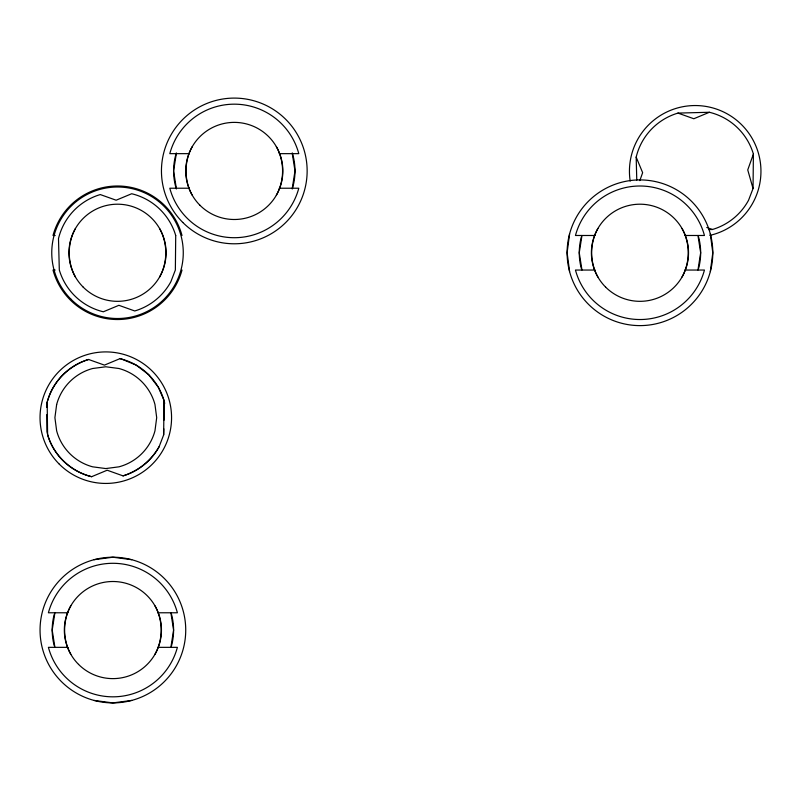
<?xml version="1.0" encoding="UTF-8"?>
<svg xmlns="http://www.w3.org/2000/svg" width="801" height="801" viewBox="0 0 801 801"><rect width="100%" height="100%" fill="white"/><g stroke="black" fill="none" stroke-linecap="round" stroke-linejoin="round"><path stroke-width="1.2" d="M46.858 414.507L46.949 431.699C51.825 453.596 69.977 471.288 91.634 476.695L107.174 470.217L123.044 475.874C138.293 471.068 151.269 460.525 159.149 446.638L163.654 434.913L164.005 400.43L158.378 387.324L148.726 374.748L136.16 365.096L121.512 359.038L119.98 358.648L104.43 365.116L88.571 359.469C69.337 365.456 53.387 380.916 47.82 400.39M708.805 229.597L712.429 229.497A60.706 60.706 0 0 0 748.545 200.26L753.04 188.535L753.401 154.062A60.706 60.706 0 0 0 709.366 112.27L677.956 113.091A60.706 60.706 0 0 0 636.174 157.126L636.775 180.075M163.654 434.913L163.794 428.805M164.005 420.265L164.005 400.43A60.706 60.706 0 0 0 119.98 358.648M46.518 406.948L46.808 404.685L46.818 407.148M47.169 401.962L47.599 434.913A60.706 60.706 0 0 0 91.634 476.695M54.909 612.775L52.195 630.067L54.909 647.348M170.873 647.348L173.597 630.067L170.873 612.775M569.591 233.912L567.118 252.766L569.591 271.619M581.977 235.484L579.253 252.766L581.977 270.047M697.941 270.047L700.655 252.766L697.941 235.484M710.317 271.619A72.841 72.841 0 0 0 621.105 182.398A72.841 72.841 0 0 0 588.445 304.27A72.841 72.841 0 0 0 710.317 271.619L712.8 252.766L710.317 233.912M639.819 180.605L642.642 172.676L636.174 157.126M753.401 154.062L747.744 169.922L753.04 188.535M75.454 228.485C67.154 243.434 67.154 262.087 75.454 277.046M176.31 153.652L173.597 170.933L176.31 188.225M192.24 146.653C183.94 161.612 183.94 180.265 192.24 195.224M159.569 277.046C167.87 262.087 167.87 243.434 159.569 228.485M70.838 605.776C62.538 620.735 62.538 639.388 70.838 654.347M276.355 195.224C284.655 180.265 284.655 161.612 276.355 146.653M292.285 188.225L294.998 170.933L292.285 153.652M154.943 654.347C163.244 639.388 163.244 620.735 154.943 605.776M597.896 228.485C589.596 243.434 589.596 262.087 597.896 277.046M682.011 277.046C690.312 262.087 690.312 243.434 682.011 228.485M709.366 112.27L693.826 118.748L677.956 113.091M94.037 559.699A72.841 72.841 0 0 1 183.249 648.91A72.841 72.841 0 0 1 61.387 681.571A72.841 72.841 0 0 1 94.037 559.699L112.891 557.216L131.744 559.699M131.744 700.424L112.891 702.908L94.037 700.424M189.346 153.652L169.802 153.652A66.773 66.773 0 0 1 298.793 153.652L279.249 153.652M189.346 188.225L169.802 188.225A66.773 66.773 0 0 0 298.793 188.225L279.249 188.225M55.189 235.484L53.016 235.484A66.773 66.773 0 0 1 182.007 235.484M595.003 235.484L575.458 235.484A66.773 66.773 0 0 1 704.449 235.484L684.915 235.484M55.189 270.047L53.016 270.047A66.773 66.773 0 0 0 182.007 270.047M595.003 270.047L575.458 270.047A66.773 66.773 0 0 0 704.449 270.047L684.915 270.047M67.935 612.775L48.4 612.775A66.773 66.773 0 0 1 177.391 612.775L157.847 612.775M67.935 647.348L48.4 647.348A66.773 66.773 0 0 0 177.391 647.348L157.847 647.348M706.772 227.484L712.429 229.497M164.435 401.962L164.656 403.644M630.177 181.106A65.752 65.752 0 0 1 683.764 106.543A65.752 65.752 0 0 1 759.648 158.258A65.752 65.752 0 0 1 709.846 235.394M581.326 268.475A60.706 60.706 0 0 1 581.326 237.056M698.592 237.056A60.706 60.706 0 0 1 698.592 268.475M54.258 645.776A60.706 60.706 0 0 1 54.258 614.347M171.524 614.347A60.706 60.706 0 0 1 171.524 645.776M159.149 446.638A60.706 60.706 0 0 1 123.044 475.874M46.778 403.494A60.706 60.706 0 0 1 88.571 359.469M292.255 152.891A60.706 60.706 0 0 1 292.255 188.986M176.34 188.986A60.706 60.706 0 0 1 176.34 152.891M175.719 235.524L175.359 269.997L170.863 281.732A60.706 60.706 0 0 1 134.748 310.968L118.888 305.311L103.339 311.789A60.706 60.706 0 0 1 59.314 269.997L58.493 238.588A60.706 60.706 0 0 1 100.275 194.563L116.135 200.21L131.684 193.742A60.706 60.706 0 0 1 175.719 235.524M56.651 404.495L54.909 417.671L56.651 430.838A50.894 50.894 0 0 0 92.636 466.823L105.802 468.565L118.979 466.823A50.894 50.894 0 0 0 154.963 430.838L156.696 417.671L154.963 404.495A50.894 50.894 0 0 0 118.979 368.51L105.802 366.778L92.636 368.51A50.894 50.894 0 0 0 56.651 404.495M605.616 287.098A48.561 48.561 0 0 0 686.868 265.331A48.561 48.561 0 0 0 627.383 205.857A48.561 48.561 0 0 0 605.616 287.098M83.174 287.098A48.561 48.561 0 0 0 164.425 265.331A48.561 48.561 0 0 0 104.941 205.857A48.561 48.561 0 0 0 83.174 287.098M71.019 299.254A65.752 65.752 0 0 0 181.026 269.777A65.752 65.752 0 0 0 100.495 189.246A65.752 65.752 0 0 0 71.019 299.254M78.558 664.399A48.561 48.561 0 0 0 159.799 642.632A48.561 48.561 0 0 0 100.325 583.158A48.561 48.561 0 0 0 78.558 664.399M59.304 464.169A65.752 65.752 0 0 0 169.321 434.693A65.752 65.752 0 0 0 88.781 354.152A65.752 65.752 0 0 0 59.304 464.169M199.96 205.276A48.561 48.561 0 0 0 281.201 183.509A48.561 48.561 0 0 0 221.727 124.035A48.561 48.561 0 0 0 199.96 205.276M182.788 222.448A72.841 72.841 0 0 0 304.66 189.787A72.841 72.841 0 0 0 215.449 100.576A72.841 72.841 0 0 0 182.788 222.448"/></g></svg>
